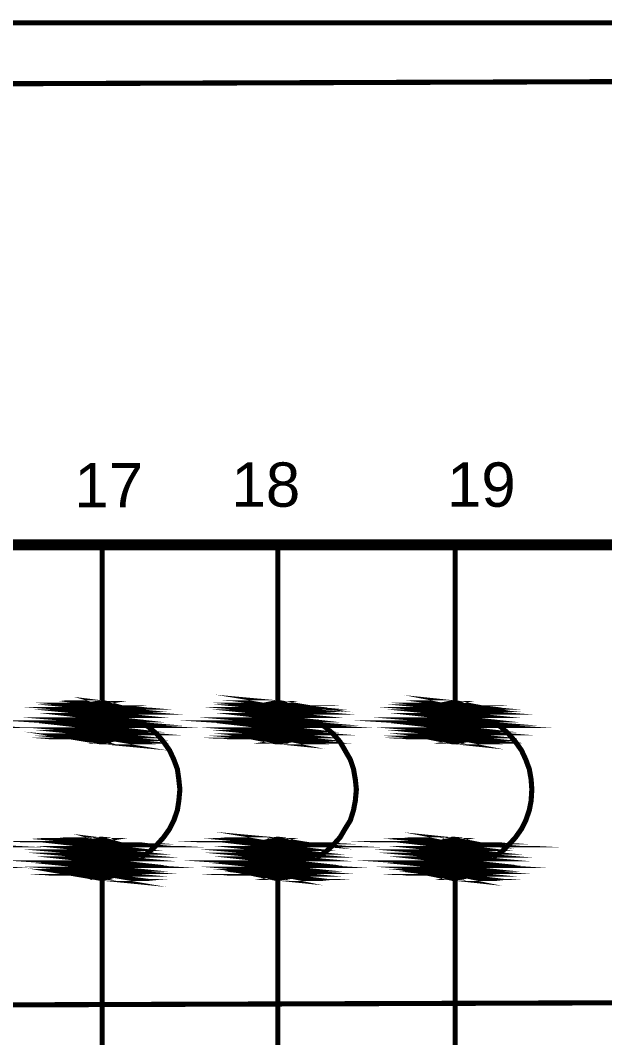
# Model space of a CAD drawing. Header units: millimetres. Extents: x 6 to 291, y 33 to 187.
# Drawn here: x 175.1 to 204.1, y 78.4 to 128.9 of the extents above; entities that cross this region are included whole.
import ezdxf

# ---------------------------------------------------------------- set-up
doc = ezdxf.new("R2010")
doc.units = ezdxf.units.MM
for name, color, linetype in [('H', 251, 'Continuous'), ('P', 255, 'Continuous'), ('T', 255, 'Continuous')]:
    doc.layers.add(name, color=color, linetype=linetype)
doc.styles.get("Standard").update_dxf_attribs({"font": 'arial.ttf'})

msp = doc.modelspace()

# ---------------------------------------------------------------- hatches: boundary and pattern name
at = {"layer": 'H', "linetype": 'Continuous'}
for points in [[(178.717, 94.88), (178.894, 94.968), (179.388, 94.968), (179.564, 94.88), (178.717, 94.88)], [(178.894, 94.968), (179.105, 95.003), (179.264, 95.003), (179.388, 94.968), (178.894, 94.968)], [(187.484, 94.88), (187.643, 94.968), (188.207, 94.968), (188.366, 94.88), (187.484, 94.88)], [(187.643, 94.968), (187.819, 95.003), (187.995, 95.003), (188.207, 94.968), (187.643, 94.968)], [(196.25, 94.88), (196.409, 94.968), (196.921, 94.968), (197.097, 94.88), (196.25, 94.88)], [(196.409, 94.968), (196.585, 95.003), (196.744, 95.003), (196.921, 94.968), (196.409, 94.968)], [(178.259, 94.368), (178.329, 94.544), (179.987, 94.544), (180.075, 94.368), (178.259, 94.368)], [(178.329, 94.544), (178.417, 94.668), (179.864, 94.668), (179.987, 94.544), (178.329, 94.544)], [(178.417, 94.668), (178.594, 94.791), (179.74, 94.791), (179.864, 94.668), (178.417, 94.668)], [(178.594, 94.791), (178.717, 94.88), (179.564, 94.88), (179.74, 94.791), (178.594, 94.791)], [(187.008, 94.368), (187.096, 94.544), (188.701, 94.544), (188.789, 94.368), (187.008, 94.368)], [(187.096, 94.544), (187.219, 94.668), (188.63, 94.668), (188.701, 94.544), (187.096, 94.544)], [(187.219, 94.668), (187.36, 94.791), (188.489, 94.791), (188.63, 94.668), (187.219, 94.668)], [(187.36, 94.791), (187.484, 94.88), (188.366, 94.88), (188.489, 94.791), (187.36, 94.791)], [(195.739, 94.368), (195.827, 94.544), (197.467, 94.544), (197.556, 94.368), (195.739, 94.368)], [(195.827, 94.544), (195.95, 94.668), (197.379, 94.668), (197.467, 94.544), (195.827, 94.544)], [(195.95, 94.668), (196.074, 94.791), (197.22, 94.791), (197.379, 94.668), (195.95, 94.668)], [(196.074, 94.791), (196.25, 94.88), (197.097, 94.88), (197.22, 94.791), (196.074, 94.791)], [(178.17, 93.998), (178.206, 94.156), (180.111, 94.156), (180.111, 93.998), (178.17, 93.998)], [(178.206, 93.874), (178.17, 93.998), (180.111, 93.998), (180.111, 93.874), (178.206, 93.874)], [(178.206, 94.156), (178.259, 94.368), (180.075, 94.368), (180.111, 94.156), (178.206, 94.156)], [(186.937, 93.998), (186.972, 94.156), (188.842, 94.156), (188.877, 93.998), (186.937, 93.998)], [(186.972, 93.874), (186.937, 93.998), (188.877, 93.998), (188.842, 93.874), (186.972, 93.874)], [(186.972, 94.156), (187.008, 94.368), (188.789, 94.368), (188.842, 94.156), (186.972, 94.156)], [(195.686, 94.156), (195.739, 94.368), (197.556, 94.368), (197.644, 94.156), (195.686, 94.156)], [(195.686, 93.998), (195.686, 94.156), (197.644, 94.156), (197.644, 93.998), (195.686, 93.998)], [(195.686, 93.874), (195.686, 93.998), (197.644, 93.998), (197.644, 93.874), (195.686, 93.874)], [(178.259, 93.663), (178.206, 93.874), (180.111, 93.874), (180.075, 93.663), (178.259, 93.663)], [(178.329, 93.521), (178.259, 93.663), (180.075, 93.663), (179.987, 93.521), (178.329, 93.521)], [(178.417, 93.363), (178.329, 93.521), (179.987, 93.521), (179.864, 93.363), (178.417, 93.363)], [(187.008, 93.663), (186.972, 93.874), (188.842, 93.874), (188.789, 93.663), (187.008, 93.663)], [(187.096, 93.521), (187.008, 93.663), (188.789, 93.663), (188.701, 93.521), (187.096, 93.521)], [(187.219, 93.363), (187.096, 93.521), (188.701, 93.521), (188.63, 93.363), (187.219, 93.363)], [(195.739, 93.663), (195.686, 93.874), (197.644, 93.874), (197.556, 93.663), (195.739, 93.663)], [(195.827, 93.521), (195.739, 93.663), (197.556, 93.663), (197.467, 93.521), (195.827, 93.521)], [(195.95, 93.363), (195.827, 93.521), (197.467, 93.521), (197.379, 93.363), (195.95, 93.363)], [(178.594, 93.239), (178.417, 93.363), (179.864, 93.363), (179.74, 93.239), (178.594, 93.239)], [(178.717, 93.151), (178.594, 93.239), (179.74, 93.239), (179.564, 93.151), (178.717, 93.151)], [(178.894, 93.098), (178.717, 93.151), (179.564, 93.151), (179.388, 93.098), (178.894, 93.098)], [(179.105, 93.063), (178.894, 93.098), (179.388, 93.098), (179.264, 93.063), (179.105, 93.063)], [(187.36, 93.239), (187.219, 93.363), (188.63, 93.363), (188.489, 93.239), (187.36, 93.239)], [(187.484, 93.151), (187.36, 93.239), (188.489, 93.239), (188.366, 93.151), (187.484, 93.151)], [(187.643, 93.098), (187.484, 93.151), (188.366, 93.151), (188.207, 93.098), (187.643, 93.098)], [(187.819, 93.063), (187.643, 93.098), (188.207, 93.098), (187.995, 93.063), (187.819, 93.063)], [(196.074, 93.239), (195.95, 93.363), (197.379, 93.363), (197.22, 93.239), (196.074, 93.239)], [(196.25, 93.151), (196.074, 93.239), (197.22, 93.239), (197.097, 93.151), (196.25, 93.151)], [(196.409, 93.098), (196.25, 93.151), (197.097, 93.151), (196.921, 93.098), (196.409, 93.098)], [(196.585, 93.063), (196.409, 93.098), (196.921, 93.098), (196.744, 93.063), (196.585, 93.063)], [(178.329, 87.771), (178.417, 87.948), (179.864, 87.948), (179.987, 87.771), (178.329, 87.771)], [(178.417, 87.948), (178.594, 88.018), (179.74, 88.018), (179.864, 87.948), (178.417, 87.948)], [(178.594, 88.018), (178.717, 88.106), (179.564, 88.106), (179.74, 88.018), (178.594, 88.018)], [(178.717, 88.106), (178.894, 88.159), (179.388, 88.159), (179.564, 88.106), (178.717, 88.106)], [(178.894, 88.159), (179.105, 88.194), (179.264, 88.194), (179.388, 88.159), (178.894, 88.159)], [(187.096, 87.771), (187.219, 87.948), (188.63, 87.948), (188.701, 87.771), (187.096, 87.771)], [(187.219, 87.948), (187.36, 88.018), (188.489, 88.018), (188.63, 87.948), (187.219, 87.948)], [(187.36, 88.018), (187.484, 88.106), (188.366, 88.106), (188.489, 88.018), (187.36, 88.018)], [(187.484, 88.106), (187.643, 88.159), (188.207, 88.159), (188.366, 88.106), (187.484, 88.106)], [(187.643, 88.159), (187.819, 88.194), (187.995, 88.194), (188.207, 88.159), (187.643, 88.159)], [(195.827, 87.771), (195.95, 87.948), (197.379, 87.948), (197.467, 87.771), (195.827, 87.771)], [(195.95, 87.948), (196.074, 88.018), (197.22, 88.018), (197.379, 87.948), (195.95, 87.948)], [(196.074, 88.018), (196.25, 88.106), (197.097, 88.106), (197.22, 88.018), (196.074, 88.018)], [(196.25, 88.106), (196.409, 88.159), (196.921, 88.159), (197.097, 88.106), (196.25, 88.106)], [(196.409, 88.159), (196.585, 88.194), (196.744, 88.194), (196.921, 88.159), (196.409, 88.159)], [(178.17, 87.26), (178.206, 87.436), (180.111, 87.436), (180.111, 87.26), (178.17, 87.26)], [(178.206, 87.436), (178.259, 87.595), (180.075, 87.595), (180.111, 87.436), (178.206, 87.436)], [(178.259, 87.595), (178.329, 87.771), (179.987, 87.771), (180.075, 87.595), (178.259, 87.595)], [(186.937, 87.26), (186.972, 87.436), (188.842, 87.436), (188.877, 87.26), (186.937, 87.26)], [(186.972, 87.436), (187.008, 87.595), (188.789, 87.595), (188.842, 87.436), (186.972, 87.436)], [(187.008, 87.595), (187.096, 87.771), (188.701, 87.771), (188.789, 87.595), (187.008, 87.595)], [(195.686, 87.436), (195.739, 87.595), (197.556, 87.595), (197.644, 87.436), (195.686, 87.436)], [(195.686, 87.26), (195.686, 87.436), (197.644, 87.436), (197.644, 87.26), (195.686, 87.26)], [(195.739, 87.595), (195.827, 87.771), (197.467, 87.771), (197.556, 87.595), (195.739, 87.595)], [(178.206, 87.048), (178.17, 87.26), (180.111, 87.26), (180.111, 87.048), (178.206, 87.048)], [(178.259, 86.924), (178.206, 87.048), (180.111, 87.048), (180.075, 86.924), (178.259, 86.924)], [(178.329, 86.748), (178.259, 86.924), (180.075, 86.924), (179.987, 86.748), (178.329, 86.748)], [(186.972, 87.048), (186.937, 87.26), (188.877, 87.26), (188.842, 87.048), (186.972, 87.048)], [(187.008, 86.924), (186.972, 87.048), (188.842, 87.048), (188.789, 86.924), (187.008, 86.924)], [(187.096, 86.748), (187.008, 86.924), (188.789, 86.924), (188.701, 86.748), (187.096, 86.748)], [(195.686, 87.048), (195.686, 87.26), (197.644, 87.26), (197.644, 87.048), (195.686, 87.048)], [(195.739, 86.924), (195.686, 87.048), (197.644, 87.048), (197.556, 86.924), (195.739, 86.924)], [(195.827, 86.748), (195.739, 86.924), (197.556, 86.924), (197.467, 86.748), (195.827, 86.748)], [(178.417, 86.625), (178.329, 86.748), (179.987, 86.748), (179.864, 86.625), (178.417, 86.625)], [(178.594, 86.501), (178.417, 86.625), (179.864, 86.625), (179.74, 86.501), (178.594, 86.501)], [(178.717, 86.378), (178.594, 86.501), (179.74, 86.501), (179.564, 86.378), (178.717, 86.378)], [(178.894, 86.325), (178.717, 86.378), (179.564, 86.378), (179.388, 86.325), (178.894, 86.325)], [(187.219, 86.625), (187.096, 86.748), (188.701, 86.748), (188.63, 86.625), (187.219, 86.625)], [(187.36, 86.501), (187.219, 86.625), (188.63, 86.625), (188.489, 86.501), (187.36, 86.501)], [(187.484, 86.378), (187.36, 86.501), (188.489, 86.501), (188.366, 86.378), (187.484, 86.378)], [(187.643, 86.325), (187.484, 86.378), (188.366, 86.378), (188.207, 86.325), (187.643, 86.325)], [(195.95, 86.625), (195.827, 86.748), (197.467, 86.748), (197.379, 86.625), (195.95, 86.625)], [(196.074, 86.501), (195.95, 86.625), (197.379, 86.625), (197.22, 86.501), (196.074, 86.501)], [(196.25, 86.378), (196.074, 86.501), (197.22, 86.501), (197.097, 86.378), (196.25, 86.378)], [(196.409, 86.325), (196.25, 86.378), (197.097, 86.378), (196.921, 86.325), (196.409, 86.325)], [(179.105, 86.289), (178.894, 86.325), (179.388, 86.325), (179.264, 86.289), (179.105, 86.289)], [(187.819, 86.289), (187.643, 86.325), (188.207, 86.325), (187.995, 86.289), (187.819, 86.289)], [(196.585, 86.289), (196.409, 86.325), (196.921, 86.325), (196.744, 86.289), (196.585, 86.289)]]:
    msp.add_hatch(color=256, dxfattribs=at).paths.add_polyline_path(points)

# ---------------------------------------------------------------- linework, layer by layer
at = {"layer": 'P'}
for points, const_width in [([(118.992, 128.746), (278.659, 128.746)], 0.254), ([(226.466, 80.186), (21.749, 79.481), (21.749, 125.201), (226.466, 125.906)], 0.254), ([(26.617, 102.835), (218.634, 102.835)], 0.55), ([(179.176, 102.835), (179.176, 95.056)], 0.254), ([(187.907, 102.835), (187.907, 95.056)], 0.254), ([(196.709, 102.835), (196.709, 95.056)], 0.254), ([(179.564, 94.88), (178.717, 94.88), (179.74, 94.791), (179.564, 94.88)], 0.254), ([(178.717, 94.88), (179.74, 94.791), (178.594, 94.791), (178.717, 94.88)], 0.254), ([(179.388, 94.968), (178.894, 94.968), (179.564, 94.88), (179.388, 94.968)], 0.254), ([(179.264, 95.003), (179.105, 95.003), (179.388, 94.968), (179.264, 95.003)], 0.254), ([(179.105, 95.003), (179.388, 94.968), (178.894, 94.968), (179.105, 95.003)], 0.254), ([(178.894, 94.968), (179.564, 94.88), (178.717, 94.88), (178.894, 94.968)], 0.254), ([(180.111, 94.033), (180.023, 94.421), (179.811, 94.721), (179.529, 94.933), (179.141, 95.003), (178.753, 94.933), (178.47, 94.721), (178.259, 94.421), (178.17, 94.033), (178.259, 93.663), (178.47, 93.363), (178.753, 93.151), (179.141, 93.063), (179.529, 93.151), (179.811, 93.363), (180.023, 93.663), (180.111, 94.033)], 0.254), ([(188.366, 94.88), (187.484, 94.88), (188.489, 94.791), (188.366, 94.88)], 0.254), ([(187.995, 95.003), (187.819, 95.003), (188.207, 94.968), (187.995, 95.003)], 0.254), ([(187.819, 95.003), (188.207, 94.968), (187.643, 94.968), (187.819, 95.003)], 0.254), ([(188.207, 94.968), (187.643, 94.968), (188.366, 94.88), (188.207, 94.968)], 0.254), ([(187.484, 94.88), (188.489, 94.791), (187.36, 94.791), (187.484, 94.88)], 0.254), ([(187.643, 94.968), (188.366, 94.88), (187.484, 94.88), (187.643, 94.968)], 0.254), ([(188.842, 94.033), (188.789, 94.421), (188.577, 94.721), (188.242, 94.933), (187.907, 95.003), (187.519, 94.933), (187.219, 94.721), (187.008, 94.421), (186.937, 94.033), (187.008, 93.663), (187.219, 93.363), (187.519, 93.151), (187.907, 93.063), (188.242, 93.151), (188.577, 93.363), (188.789, 93.663), (188.842, 94.033)], 0.254), ([(197.097, 94.88), (196.25, 94.88), (197.22, 94.791), (197.097, 94.88)], 0.254), ([(196.744, 95.003), (196.585, 95.003), (196.921, 94.968), (196.744, 95.003)], 0.254), ([(196.921, 94.968), (196.409, 94.968), (197.097, 94.88), (196.921, 94.968)], 0.254), ([(196.25, 94.88), (197.22, 94.791), (196.074, 94.791), (196.25, 94.88)], 0.254), ([(196.585, 95.003), (196.921, 94.968), (196.409, 94.968), (196.585, 95.003)], 0.254), ([(196.409, 94.968), (197.097, 94.88), (196.25, 94.88), (196.409, 94.968)], 0.254), ([(197.591, 94.033), (197.52, 94.421), (197.309, 94.721), (197.009, 94.933), (196.621, 95.003), (196.25, 94.933), (195.95, 94.721), (195.739, 94.421), (195.651, 94.033), (195.739, 93.663), (195.95, 93.363), (196.25, 93.151), (196.621, 93.063), (197.009, 93.151), (197.309, 93.363), (197.52, 93.663), (197.591, 94.033)], 0.254), ([(179.864, 94.668), (178.417, 94.668), (179.987, 94.544), (179.864, 94.668)], 0.254), ([(179.987, 94.544), (178.329, 94.544), (180.075, 94.368), (179.987, 94.544)], 0.254), ([(179.74, 94.791), (178.594, 94.791), (179.864, 94.668), (179.74, 94.791)], 0.254), ([(180.075, 94.368), (178.259, 94.368), (180.111, 94.156), (180.075, 94.368)], 0.254), ([(178.417, 94.668), (179.987, 94.544), (178.329, 94.544), (178.417, 94.668)], 0.254), ([(178.594, 94.791), (179.864, 94.668), (178.417, 94.668), (178.594, 94.791)], 0.254), ([(178.329, 94.544), (180.075, 94.368), (178.259, 94.368), (178.329, 94.544)], 0.254), ([(178.259, 94.368), (180.111, 94.156), (178.206, 94.156), (178.259, 94.368)], 0.254), ([(188.63, 94.668), (187.219, 94.668), (188.701, 94.544), (188.63, 94.668)], 0.254), ([(188.701, 94.544), (187.096, 94.544), (188.789, 94.368), (188.701, 94.544)], 0.254), ([(188.489, 94.791), (187.36, 94.791), (188.63, 94.668), (188.489, 94.791)], 0.254), ([(188.789, 94.368), (187.008, 94.368), (188.842, 94.156), (188.789, 94.368)], 0.254), ([(187.219, 94.668), (188.701, 94.544), (187.096, 94.544), (187.219, 94.668)], 0.254), ([(187.36, 94.791), (188.63, 94.668), (187.219, 94.668), (187.36, 94.791)], 0.254), ([(187.096, 94.544), (188.789, 94.368), (187.008, 94.368), (187.096, 94.544)], 0.254), ([(187.008, 94.368), (188.842, 94.156), (186.972, 94.156), (187.008, 94.368)], 0.254), ([(197.379, 94.668), (195.95, 94.668), (197.467, 94.544), (197.379, 94.668)], 0.254), ([(197.467, 94.544), (195.827, 94.544), (197.556, 94.368), (197.467, 94.544)], 0.254), ([(197.22, 94.791), (196.074, 94.791), (197.379, 94.668), (197.22, 94.791)], 0.254), ([(197.556, 94.368), (195.739, 94.368), (197.644, 94.156), (197.556, 94.368)], 0.254), ([(195.95, 94.668), (197.467, 94.544), (195.827, 94.544), (195.95, 94.668)], 0.254), ([(196.074, 94.791), (197.379, 94.668), (195.95, 94.668), (196.074, 94.791)], 0.254), ([(195.827, 94.544), (197.556, 94.368), (195.739, 94.368), (195.827, 94.544)], 0.254), ([(195.739, 94.368), (197.644, 94.156), (195.686, 94.156), (195.739, 94.368)], 0.254), ([(169.951, 93.998), (171.856, 93.874), (169.951, 93.874), (169.951, 93.998)], 0.254), ([(180.111, 93.998), (178.17, 93.998), (180.111, 93.874), (180.111, 93.998)], 0.254), ([(180.111, 94.156), (178.206, 94.156), (180.111, 93.998), (180.111, 94.156)], 0.254), ([(180.111, 93.874), (178.206, 93.874), (180.075, 93.663), (180.111, 93.874)], 0.254), ([(178.17, 93.998), (180.111, 93.874), (178.206, 93.874), (178.17, 93.998)], 0.254), ([(178.206, 94.156), (180.111, 93.998), (178.17, 93.998), (178.206, 94.156)], 0.254), ([(178.206, 93.874), (180.075, 93.663), (178.259, 93.663), (178.206, 93.874)], 0.254), ([(181.081, 87.313), (181.504, 87.595), (181.892, 87.948), (182.227, 88.318), (182.527, 88.741), (182.739, 89.165), (182.915, 89.676), (182.986, 90.135), (183.039, 90.699), (182.986, 91.193), (182.915, 91.705), (182.739, 92.181), (182.527, 92.639), (182.227, 93.063), (181.892, 93.451), (181.504, 93.786), (181.081, 94.086)], 0.254), ([(188.877, 93.998), (186.937, 93.998), (188.842, 93.874), (188.877, 93.998)], 0.254), ([(188.842, 94.156), (186.972, 94.156), (188.877, 93.998), (188.842, 94.156)], 0.254), ([(188.842, 93.874), (186.972, 93.874), (188.789, 93.663), (188.842, 93.874)], 0.254), ([(186.937, 93.998), (188.842, 93.874), (186.972, 93.874), (186.937, 93.998)], 0.254), ([(186.972, 94.156), (188.877, 93.998), (186.937, 93.998), (186.972, 94.156)], 0.254), ([(186.972, 93.874), (188.789, 93.663), (187.008, 93.663), (186.972, 93.874)], 0.254), ([(189.812, 87.313), (190.271, 87.595), (190.659, 87.948), (190.994, 88.318), (191.241, 88.741), (191.505, 89.165), (191.664, 89.676), (191.752, 90.135), (191.805, 90.699), (191.752, 91.193), (191.664, 91.705), (191.505, 92.181), (191.241, 92.639), (190.994, 93.063), (190.659, 93.451), (190.271, 93.786), (189.812, 94.086)], 0.254), ([(197.644, 93.998), (195.686, 93.998), (197.644, 93.874), (197.644, 93.998)], 0.254), ([(197.644, 94.156), (195.686, 94.156), (197.644, 93.998), (197.644, 94.156)], 0.254), ([(197.644, 93.874), (195.686, 93.874), (197.556, 93.663), (197.644, 93.874)], 0.254), ([(195.686, 93.998), (197.644, 93.874), (195.686, 93.874), (195.686, 93.998)], 0.254), ([(195.686, 94.156), (197.644, 93.998), (195.686, 93.998), (195.686, 94.156)], 0.254), ([(195.686, 93.874), (197.556, 93.663), (195.739, 93.663), (195.686, 93.874)], 0.254), ([(198.579, 87.313), (199.002, 87.595), (199.372, 87.948), (199.708, 88.318), (200.007, 88.741), (200.219, 89.165), (200.395, 89.676), (200.484, 90.135), (200.519, 90.699), (200.484, 91.193), (200.395, 91.705), (200.219, 92.181), (200.007, 92.639), (199.708, 93.063), (199.372, 93.451), (199.002, 93.786), (198.579, 94.086)], 0.254), ([(180.075, 93.663), (178.259, 93.663), (179.987, 93.521), (180.075, 93.663)], 0.254), ([(179.864, 93.363), (178.417, 93.363), (179.74, 93.239), (179.864, 93.363)], 0.254), ([(179.987, 93.521), (178.329, 93.521), (179.864, 93.363), (179.987, 93.521)], 0.254), ([(178.259, 93.663), (179.987, 93.521), (178.329, 93.521), (178.259, 93.663)], 0.254), ([(178.417, 93.363), (179.74, 93.239), (178.594, 93.239), (178.417, 93.363)], 0.254), ([(178.329, 93.521), (179.864, 93.363), (178.417, 93.363), (178.329, 93.521)], 0.254), ([(188.789, 93.663), (187.008, 93.663), (188.701, 93.521), (188.789, 93.663)], 0.254), ([(188.63, 93.363), (187.219, 93.363), (188.489, 93.239), (188.63, 93.363)], 0.254), ([(188.701, 93.521), (187.096, 93.521), (188.63, 93.363), (188.701, 93.521)], 0.254), ([(187.008, 93.663), (188.701, 93.521), (187.096, 93.521), (187.008, 93.663)], 0.254), ([(187.219, 93.363), (188.489, 93.239), (187.36, 93.239), (187.219, 93.363)], 0.254), ([(187.096, 93.521), (188.63, 93.363), (187.219, 93.363), (187.096, 93.521)], 0.254), ([(197.556, 93.663), (195.739, 93.663), (197.467, 93.521), (197.556, 93.663)], 0.254), ([(197.467, 93.521), (195.827, 93.521), (197.379, 93.363), (197.467, 93.521)], 0.254), ([(197.379, 93.363), (195.95, 93.363), (197.22, 93.239), (197.379, 93.363)], 0.254), ([(195.739, 93.663), (197.467, 93.521), (195.827, 93.521), (195.739, 93.663)], 0.254), ([(195.95, 93.363), (197.22, 93.239), (196.074, 93.239), (195.95, 93.363)], 0.254), ([(195.827, 93.521), (197.379, 93.363), (195.95, 93.363), (195.827, 93.521)], 0.254), ([(179.564, 93.151), (178.717, 93.151), (179.388, 93.098), (179.564, 93.151)], 0.254), ([(179.74, 93.239), (178.594, 93.239), (179.564, 93.151), (179.74, 93.239)], 0.254), ([(178.717, 93.151), (179.388, 93.098), (178.894, 93.098), (178.717, 93.151)], 0.254), ([(179.388, 93.098), (178.894, 93.098), (179.264, 93.063), (179.388, 93.098)], 0.254), ([(178.894, 93.098), (179.264, 93.063), (179.105, 93.063), (178.894, 93.098)], 0.254), ([(178.594, 93.239), (179.564, 93.151), (178.717, 93.151), (178.594, 93.239)], 0.254), ([(188.366, 93.151), (187.484, 93.151), (188.207, 93.098), (188.366, 93.151)], 0.254), ([(188.489, 93.239), (187.36, 93.239), (188.366, 93.151), (188.489, 93.239)], 0.254), ([(187.484, 93.151), (188.207, 93.098), (187.643, 93.098), (187.484, 93.151)], 0.254), ([(188.207, 93.098), (187.643, 93.098), (187.995, 93.063), (188.207, 93.098)], 0.254), ([(187.643, 93.098), (187.995, 93.063), (187.819, 93.063), (187.643, 93.098)], 0.254), ([(187.36, 93.239), (188.366, 93.151), (187.484, 93.151), (187.36, 93.239)], 0.254), ([(197.097, 93.151), (196.25, 93.151), (196.921, 93.098), (197.097, 93.151)], 0.254), ([(197.22, 93.239), (196.074, 93.239), (197.097, 93.151), (197.22, 93.239)], 0.254), ([(196.25, 93.151), (196.921, 93.098), (196.409, 93.098), (196.25, 93.151)], 0.254), ([(196.921, 93.098), (196.409, 93.098), (196.744, 93.063), (196.921, 93.098)], 0.254), ([(196.074, 93.239), (197.097, 93.151), (196.25, 93.151), (196.074, 93.239)], 0.254), ([(196.409, 93.098), (196.744, 93.063), (196.585, 93.063), (196.409, 93.098)], 0.254), ([(179.264, 88.194), (179.105, 88.194), (179.388, 88.159), (179.264, 88.194)], 0.254), ([(187.995, 88.194), (187.819, 88.194), (188.207, 88.159), (187.995, 88.194)], 0.254), ([(196.744, 88.194), (196.585, 88.194), (196.921, 88.159), (196.744, 88.194)], 0.254), ([(170.286, 88.018), (171.609, 87.948), (170.162, 87.948), (170.286, 88.018)], 0.254), ([(179.74, 88.018), (178.594, 88.018), (179.864, 87.948), (179.74, 88.018)], 0.254), ([(178.594, 88.018), (179.864, 87.948), (178.417, 87.948), (178.594, 88.018)], 0.254), ([(179.388, 88.159), (178.894, 88.159), (179.564, 88.106), (179.388, 88.159)], 0.254), ([(179.564, 88.106), (178.717, 88.106), (179.74, 88.018), (179.564, 88.106)], 0.254), ([(179.987, 87.771), (178.329, 87.771), (180.075, 87.595), (179.987, 87.771)], 0.254), ([(179.864, 87.948), (178.417, 87.948), (179.987, 87.771), (179.864, 87.948)], 0.254), ([(178.894, 88.159), (179.564, 88.106), (178.717, 88.106), (178.894, 88.159)], 0.254), ([(178.717, 88.106), (179.74, 88.018), (178.594, 88.018), (178.717, 88.106)], 0.254), ([(179.105, 88.194), (179.388, 88.159), (178.894, 88.159), (179.105, 88.194)], 0.254), ([(178.329, 87.771), (180.075, 87.595), (178.259, 87.595), (178.329, 87.771)], 0.254), ([(178.417, 87.948), (179.987, 87.771), (178.329, 87.771), (178.417, 87.948)], 0.254), ([(180.111, 87.313), (180.023, 87.648), (179.811, 87.983), (179.529, 88.194), (179.141, 88.23), (178.753, 88.194), (178.47, 87.983), (178.259, 87.648), (178.17, 87.313), (178.259, 86.924), (178.47, 86.625), (178.753, 86.413), (179.141, 86.325), (179.529, 86.413), (179.811, 86.625), (180.023, 86.924), (180.111, 87.313)], 0.254), ([(188.489, 88.018), (187.36, 88.018), (188.63, 87.948), (188.489, 88.018)], 0.254), ([(187.36, 88.018), (188.63, 87.948), (187.219, 87.948), (187.36, 88.018)], 0.254), ([(188.207, 88.159), (187.643, 88.159), (188.366, 88.106), (188.207, 88.159)], 0.254), ([(188.366, 88.106), (187.484, 88.106), (188.489, 88.018), (188.366, 88.106)], 0.254), ([(188.701, 87.771), (187.096, 87.771), (188.789, 87.595), (188.701, 87.771)], 0.254), ([(187.643, 88.159), (188.366, 88.106), (187.484, 88.106), (187.643, 88.159)], 0.254), ([(188.63, 87.948), (187.219, 87.948), (188.701, 87.771), (188.63, 87.948)], 0.254), ([(187.819, 88.194), (188.207, 88.159), (187.643, 88.159), (187.819, 88.194)], 0.254), ([(187.484, 88.106), (188.489, 88.018), (187.36, 88.018), (187.484, 88.106)], 0.254), ([(187.096, 87.771), (188.789, 87.595), (187.008, 87.595), (187.096, 87.771)], 0.254), ([(187.219, 87.948), (188.701, 87.771), (187.096, 87.771), (187.219, 87.948)], 0.254), ([(188.842, 87.313), (188.789, 87.648), (188.577, 87.983), (188.242, 88.194), (187.907, 88.23), (187.519, 88.194), (187.219, 87.983), (187.008, 87.648), (186.937, 87.313), (187.008, 86.924), (187.219, 86.625), (187.519, 86.413), (187.907, 86.325), (188.242, 86.413), (188.577, 86.625), (188.789, 86.924), (188.842, 87.313)], 0.254), ([(197.22, 88.018), (196.074, 88.018), (197.379, 87.948), (197.22, 88.018)], 0.254), ([(196.074, 88.018), (197.379, 87.948), (195.95, 87.948), (196.074, 88.018)], 0.254), ([(196.921, 88.159), (196.409, 88.159), (197.097, 88.106), (196.921, 88.159)], 0.254), ([(197.467, 87.771), (195.827, 87.771), (197.556, 87.595), (197.467, 87.771)], 0.254), ([(197.097, 88.106), (196.25, 88.106), (197.22, 88.018), (197.097, 88.106)], 0.254), ([(197.379, 87.948), (195.95, 87.948), (197.467, 87.771), (197.379, 87.948)], 0.254), ([(196.409, 88.159), (197.097, 88.106), (196.25, 88.106), (196.409, 88.159)], 0.254), ([(196.25, 88.106), (197.22, 88.018), (196.074, 88.018), (196.25, 88.106)], 0.254), ([(196.585, 88.194), (196.921, 88.159), (196.409, 88.159), (196.585, 88.194)], 0.254), ([(195.827, 87.771), (197.556, 87.595), (195.739, 87.595), (195.827, 87.771)], 0.254), ([(195.95, 87.948), (197.467, 87.771), (195.827, 87.771), (195.95, 87.948)], 0.254), ([(197.591, 87.313), (197.52, 87.648), (197.309, 87.983), (197.009, 88.194), (196.621, 88.23), (196.25, 88.194), (195.95, 87.983), (195.739, 87.648), (195.651, 87.313), (195.739, 86.924), (195.95, 86.625), (196.25, 86.413), (196.621, 86.325), (197.009, 86.413), (197.309, 86.625), (197.52, 86.924), (197.591, 87.313)], 0.254), ([(180.075, 87.595), (178.259, 87.595), (180.111, 87.436), (180.075, 87.595)], 0.254), ([(180.111, 87.436), (178.206, 87.436), (180.111, 87.26), (180.111, 87.436)], 0.254), ([(180.111, 87.26), (178.17, 87.26), (180.111, 87.048), (180.111, 87.26)], 0.254), ([(178.259, 87.595), (180.111, 87.436), (178.206, 87.436), (178.259, 87.595)], 0.254), ([(178.206, 87.436), (180.111, 87.26), (178.17, 87.26), (178.206, 87.436)], 0.254), ([(178.17, 87.26), (180.111, 87.048), (178.206, 87.048), (178.17, 87.26)], 0.254), ([(188.789, 87.595), (187.008, 87.595), (188.842, 87.436), (188.789, 87.595)], 0.254), ([(188.842, 87.436), (186.972, 87.436), (188.877, 87.26), (188.842, 87.436)], 0.254), ([(188.877, 87.26), (186.937, 87.26), (188.842, 87.048), (188.877, 87.26)], 0.254), ([(187.008, 87.595), (188.842, 87.436), (186.972, 87.436), (187.008, 87.595)], 0.254), ([(186.972, 87.436), (188.877, 87.26), (186.937, 87.26), (186.972, 87.436)], 0.254), ([(186.937, 87.26), (188.842, 87.048), (186.972, 87.048), (186.937, 87.26)], 0.254), ([(197.556, 87.595), (195.739, 87.595), (197.644, 87.436), (197.556, 87.595)], 0.254), ([(197.644, 87.436), (195.686, 87.436), (197.644, 87.26), (197.644, 87.436)], 0.254), ([(197.644, 87.26), (195.686, 87.26), (197.644, 87.048), (197.644, 87.26)], 0.254), ([(195.739, 87.595), (197.644, 87.436), (195.686, 87.436), (195.739, 87.595)], 0.254), ([(195.686, 87.436), (197.644, 87.26), (195.686, 87.26), (195.686, 87.436)], 0.254), ([(195.686, 87.26), (197.644, 87.048), (195.686, 87.048), (195.686, 87.26)], 0.254), ([(169.951, 87.048), (171.82, 86.924), (170.039, 86.924), (169.951, 87.048)], 0.254), ([(180.111, 87.048), (178.206, 87.048), (180.075, 86.924), (180.111, 87.048)], 0.254), ([(179.987, 86.748), (178.329, 86.748), (179.864, 86.625), (179.987, 86.748)], 0.254), ([(180.075, 86.924), (178.259, 86.924), (179.987, 86.748), (180.075, 86.924)], 0.254), ([(178.206, 87.048), (180.075, 86.924), (178.259, 86.924), (178.206, 87.048)], 0.254), ([(178.329, 86.748), (179.864, 86.625), (178.417, 86.625), (178.329, 86.748)], 0.254), ([(178.259, 86.924), (179.987, 86.748), (178.329, 86.748), (178.259, 86.924)], 0.254), ([(188.842, 87.048), (186.972, 87.048), (188.789, 86.924), (188.842, 87.048)], 0.254), ([(188.701, 86.748), (187.096, 86.748), (188.63, 86.625), (188.701, 86.748)], 0.254), ([(188.789, 86.924), (187.008, 86.924), (188.701, 86.748), (188.789, 86.924)], 0.254), ([(186.972, 87.048), (188.789, 86.924), (187.008, 86.924), (186.972, 87.048)], 0.254), ([(187.096, 86.748), (188.63, 86.625), (187.219, 86.625), (187.096, 86.748)], 0.254), ([(187.008, 86.924), (188.701, 86.748), (187.096, 86.748), (187.008, 86.924)], 0.254), ([(197.644, 87.048), (195.686, 87.048), (197.556, 86.924), (197.644, 87.048)], 0.254), ([(197.467, 86.748), (195.827, 86.748), (197.379, 86.625), (197.467, 86.748)], 0.254), ([(197.556, 86.924), (195.739, 86.924), (197.467, 86.748), (197.556, 86.924)], 0.254), ([(195.686, 87.048), (197.556, 86.924), (195.739, 86.924), (195.686, 87.048)], 0.254), ([(195.827, 86.748), (197.379, 86.625), (195.95, 86.625), (195.827, 86.748)], 0.254), ([(195.739, 86.924), (197.467, 86.748), (195.827, 86.748), (195.739, 86.924)], 0.254), ([(179.564, 86.378), (178.717, 86.378), (179.388, 86.325), (179.564, 86.378)], 0.254), ([(179.864, 86.625), (178.417, 86.625), (179.74, 86.501), (179.864, 86.625)], 0.254), ([(178.717, 86.378), (179.388, 86.325), (178.894, 86.325), (178.717, 86.378)], 0.254), ([(179.388, 86.325), (178.894, 86.325), (179.264, 86.289), (179.388, 86.325)], 0.254), ([(179.74, 86.501), (178.594, 86.501), (179.564, 86.378), (179.74, 86.501)], 0.254), ([(178.894, 86.325), (179.264, 86.289), (179.105, 86.289), (178.894, 86.325)], 0.254), ([(178.417, 86.625), (179.74, 86.501), (178.594, 86.501), (178.417, 86.625)], 0.254), ([(178.594, 86.501), (179.564, 86.378), (178.717, 86.378), (178.594, 86.501)], 0.254), ([(179.176, 86.289), (179.176, 61.278)], 0.254), ([(188.366, 86.378), (187.484, 86.378), (188.207, 86.325), (188.366, 86.378)], 0.254), ([(188.63, 86.625), (187.219, 86.625), (188.489, 86.501), (188.63, 86.625)], 0.254), ([(187.484, 86.378), (188.207, 86.325), (187.643, 86.325), (187.484, 86.378)], 0.254), ([(188.207, 86.325), (187.643, 86.325), (187.995, 86.289), (188.207, 86.325)], 0.254), ([(188.489, 86.501), (187.36, 86.501), (188.366, 86.378), (188.489, 86.501)], 0.254), ([(187.643, 86.325), (187.995, 86.289), (187.819, 86.289), (187.643, 86.325)], 0.254), ([(187.219, 86.625), (188.489, 86.501), (187.36, 86.501), (187.219, 86.625)], 0.254), ([(187.36, 86.501), (188.366, 86.378), (187.484, 86.378), (187.36, 86.501)], 0.254), ([(187.907, 86.254), (187.907, 65.846)], 0.254), ([(197.097, 86.378), (196.25, 86.378), (196.921, 86.325), (197.097, 86.378)], 0.254), ([(197.379, 86.625), (195.95, 86.625), (197.22, 86.501), (197.379, 86.625)], 0.254), ([(196.25, 86.378), (196.921, 86.325), (196.409, 86.325), (196.25, 86.378)], 0.254), ([(197.22, 86.501), (196.074, 86.501), (197.097, 86.378), (197.22, 86.501)], 0.254), ([(196.921, 86.325), (196.409, 86.325), (196.744, 86.289), (196.921, 86.325)], 0.254), ([(196.409, 86.325), (196.744, 86.289), (196.585, 86.289), (196.409, 86.325)], 0.254), ([(195.95, 86.625), (197.22, 86.501), (196.074, 86.501), (195.95, 86.625)], 0.254), ([(196.074, 86.501), (197.097, 86.378), (196.25, 86.378), (196.074, 86.501)], 0.254), ([(196.709, 86.289), (196.709, 65.881)], 0.254)]:
    msp.add_lwpolyline(points, dxfattribs=dict(at, const_width=const_width))
for points in [[(178.894, 94.968), (179.564, 94.88), (178.717, 94.88)], [(178.717, 94.88), (178.894, 94.968)], [(178.894, 94.968), (179.105, 95.003)], [(179.388, 94.968), (178.894, 94.968)], [(179.388, 94.968), (178.894, 94.968)], [(178.894, 94.968), (179.564, 94.88)], [(179.264, 95.003), (179.105, 95.003), (179.388, 94.968), (179.264, 95.003)], [(179.105, 95.003), (179.388, 94.968)], [(179.564, 94.88), (179.388, 94.968)], [(187.484, 94.88), (187.643, 94.968)], [(187.819, 95.003), (188.207, 94.968), (187.643, 94.968)], [(187.643, 94.968), (187.819, 95.003)], [(188.207, 94.968), (187.643, 94.968)], [(187.643, 94.968), (188.366, 94.88)], [(187.643, 94.968), (188.366, 94.88)], [(187.995, 95.003), (187.819, 95.003)], [(187.819, 95.003), (188.207, 94.968)], [(188.207, 94.968), (187.995, 95.003)], [(188.366, 94.88), (188.207, 94.968)], [(196.409, 94.968), (197.097, 94.88), (196.25, 94.88)], [(196.25, 94.88), (196.409, 94.968)], [(196.409, 94.968), (196.585, 95.003)], [(196.921, 94.968), (196.409, 94.968)], [(196.921, 94.968), (196.409, 94.968)], [(196.409, 94.968), (197.097, 94.88), (196.921, 94.968)], [(196.744, 95.003), (196.585, 95.003)], [(196.585, 95.003), (196.921, 94.968)], [(196.585, 95.003), (196.921, 94.968)], [(196.921, 94.968), (196.744, 95.003)], [(178.259, 94.368), (178.329, 94.544)], [(178.417, 94.668), (179.987, 94.544), (178.329, 94.544)], [(178.329, 94.544), (178.417, 94.668)], [(179.987, 94.544), (178.329, 94.544), (180.075, 94.368), (179.987, 94.544)], [(178.329, 94.544), (180.075, 94.368)], [(178.417, 94.668), (178.594, 94.791)], [(179.864, 94.668), (178.417, 94.668)], [(179.864, 94.668), (178.417, 94.668)], [(178.417, 94.668), (179.987, 94.544)], [(178.594, 94.791), (178.717, 94.88)], [(179.74, 94.791), (178.594, 94.791)], [(179.74, 94.791), (178.594, 94.791)], [(178.594, 94.791), (179.864, 94.668), (179.74, 94.791)], [(178.594, 94.791), (179.864, 94.668)], [(179.564, 94.88), (178.717, 94.88), (179.74, 94.791), (179.564, 94.88)], [(178.717, 94.88), (179.74, 94.791)], [(179.987, 94.544), (179.864, 94.668)], [(187.008, 94.368), (187.096, 94.544)], [(188.701, 94.544), (187.096, 94.544), (187.219, 94.668)], [(188.701, 94.544), (187.096, 94.544)], [(187.096, 94.544), (188.789, 94.368)], [(187.096, 94.544), (188.789, 94.368)], [(187.36, 94.791), (188.63, 94.668), (187.219, 94.668)], [(187.219, 94.668), (187.36, 94.791)], [(188.63, 94.668), (187.219, 94.668)], [(187.219, 94.668), (188.701, 94.544)], [(187.219, 94.668), (188.701, 94.544)], [(187.36, 94.791), (187.484, 94.88)], [(188.489, 94.791), (187.36, 94.791)], [(188.489, 94.791), (187.36, 94.791)], [(187.36, 94.791), (188.63, 94.668)], [(188.366, 94.88), (187.484, 94.88)], [(188.366, 94.88), (187.484, 94.88)], [(187.484, 94.88), (188.489, 94.791)], [(187.484, 94.88), (188.489, 94.791)], [(188.489, 94.791), (188.366, 94.88)], [(188.63, 94.668), (188.489, 94.791)], [(188.701, 94.544), (188.63, 94.668)], [(188.789, 94.368), (188.701, 94.544)], [(195.739, 94.368), (195.827, 94.544)], [(195.827, 94.544), (195.95, 94.668)], [(197.467, 94.544), (195.827, 94.544)], [(197.467, 94.544), (195.827, 94.544)], [(195.827, 94.544), (197.556, 94.368), (197.467, 94.544)], [(195.827, 94.544), (197.556, 94.368)], [(195.95, 94.668), (196.074, 94.791)], [(197.379, 94.668), (195.95, 94.668)], [(197.379, 94.668), (195.95, 94.668)], [(195.95, 94.668), (197.467, 94.544)], [(195.95, 94.668), (197.467, 94.544)], [(196.074, 94.791), (196.25, 94.88)], [(197.22, 94.791), (196.074, 94.791)], [(197.22, 94.791), (196.074, 94.791)], [(196.074, 94.791), (197.379, 94.668), (197.22, 94.791)], [(196.074, 94.791), (197.379, 94.668)], [(197.097, 94.88), (196.25, 94.88)], [(196.25, 94.88), (197.22, 94.791)], [(196.25, 94.88), (197.22, 94.791)], [(197.22, 94.791), (197.097, 94.88)], [(197.467, 94.544), (197.379, 94.668)], [(178.206, 94.156), (180.111, 93.998), (178.17, 93.998)], [(178.17, 93.998), (178.206, 94.156)], [(180.111, 93.998), (178.17, 93.998), (180.111, 93.874)], [(178.17, 93.998), (180.111, 93.874)], [(178.206, 93.874), (178.17, 93.998)], [(178.206, 94.156), (178.259, 94.368)], [(180.111, 94.156), (178.206, 94.156)], [(180.111, 94.156), (178.206, 94.156)], [(178.206, 94.156), (180.111, 93.998), (180.111, 94.156)], [(180.075, 94.368), (178.259, 94.368)], [(180.075, 94.368), (178.259, 94.368)], [(178.259, 94.368), (180.111, 94.156)], [(178.259, 94.368), (180.111, 94.156)], [(180.111, 94.156), (180.075, 94.368)], [(180.111, 93.874), (180.111, 93.998)], [(186.937, 93.998), (186.972, 94.156)], [(188.877, 93.998), (186.937, 93.998)], [(188.877, 93.998), (186.937, 93.998)], [(186.937, 93.998), (188.842, 93.874)], [(186.937, 93.998), (188.842, 93.874)], [(186.972, 93.874), (186.937, 93.998)], [(186.972, 94.156), (187.008, 94.368)], [(188.842, 94.156), (186.972, 94.156)], [(188.842, 94.156), (186.972, 94.156)], [(186.972, 94.156), (188.877, 93.998)], [(186.972, 94.156), (188.877, 93.998)], [(188.789, 94.368), (187.008, 94.368)], [(188.789, 94.368), (187.008, 94.368)], [(187.008, 94.368), (188.842, 94.156)], [(187.008, 94.368), (188.842, 94.156)], [(188.842, 94.156), (188.789, 94.368)], [(188.877, 93.998), (188.842, 94.156)], [(188.842, 93.874), (188.877, 93.998)], [(197.644, 94.156), (195.686, 94.156), (195.739, 94.368)], [(197.644, 94.156), (195.686, 94.156)], [(195.686, 94.156), (197.644, 93.998), (197.644, 94.156)], [(195.686, 94.156), (197.644, 93.998)], [(195.686, 93.998), (195.686, 94.156)], [(197.644, 93.998), (195.686, 93.998)], [(197.644, 93.998), (195.686, 93.998)], [(195.686, 93.998), (197.644, 93.874)], [(195.686, 93.998), (197.644, 93.874)], [(195.686, 93.874), (195.686, 93.998)], [(197.556, 94.368), (195.739, 94.368)], [(197.556, 94.368), (195.739, 94.368)], [(195.739, 94.368), (197.644, 94.156), (197.556, 94.368)], [(195.739, 94.368), (197.644, 94.156)], [(197.644, 93.874), (197.644, 93.998)], [(180.111, 93.874), (178.206, 93.874)], [(180.111, 93.874), (178.206, 93.874)], [(178.206, 93.874), (180.075, 93.663)], [(178.206, 93.874), (180.075, 93.663)], [(178.259, 93.663), (178.206, 93.874)], [(180.075, 93.663), (178.259, 93.663)], [(180.075, 93.663), (178.259, 93.663)], [(178.259, 93.663), (179.987, 93.521)], [(178.259, 93.663), (179.987, 93.521)], [(179.987, 93.521), (178.329, 93.521), (178.259, 93.663)], [(179.987, 93.521), (178.329, 93.521), (179.864, 93.363)], [(178.329, 93.521), (179.864, 93.363)], [(178.417, 93.363), (178.329, 93.521)], [(179.864, 93.363), (179.987, 93.521)], [(179.987, 93.521), (180.075, 93.663)], [(180.075, 93.663), (180.111, 93.874)], [(188.842, 93.874), (186.972, 93.874)], [(188.842, 93.874), (186.972, 93.874)], [(186.972, 93.874), (188.789, 93.663)], [(186.972, 93.874), (188.789, 93.663)], [(187.008, 93.663), (186.972, 93.874)], [(188.789, 93.663), (187.008, 93.663)], [(188.789, 93.663), (187.008, 93.663)], [(187.008, 93.663), (188.701, 93.521)], [(187.008, 93.663), (188.701, 93.521)], [(187.096, 93.521), (187.008, 93.663)], [(188.701, 93.521), (187.096, 93.521)], [(188.701, 93.521), (187.096, 93.521)], [(187.096, 93.521), (188.63, 93.363)], [(187.096, 93.521), (188.63, 93.363)], [(188.63, 93.363), (187.219, 93.363), (187.096, 93.521)], [(188.63, 93.363), (188.701, 93.521)], [(188.701, 93.521), (188.789, 93.663)], [(188.789, 93.663), (188.842, 93.874)], [(197.644, 93.874), (195.686, 93.874)], [(197.644, 93.874), (195.686, 93.874)], [(195.686, 93.874), (197.556, 93.663)], [(195.686, 93.874), (197.556, 93.663)], [(195.739, 93.663), (195.686, 93.874)], [(197.556, 93.663), (195.739, 93.663)], [(197.556, 93.663), (195.739, 93.663)], [(195.739, 93.663), (197.467, 93.521)], [(195.739, 93.663), (197.467, 93.521)], [(195.827, 93.521), (195.739, 93.663)], [(197.467, 93.521), (195.827, 93.521)], [(197.467, 93.521), (195.827, 93.521), (197.379, 93.363)], [(195.827, 93.521), (197.379, 93.363)], [(195.95, 93.363), (195.827, 93.521)], [(197.379, 93.363), (197.467, 93.521)], [(197.467, 93.521), (197.556, 93.663)], [(197.556, 93.663), (197.644, 93.874)], [(179.864, 93.363), (178.417, 93.363)], [(179.864, 93.363), (178.417, 93.363), (179.74, 93.239)], [(178.417, 93.363), (179.74, 93.239)], [(178.594, 93.239), (178.417, 93.363)], [(179.74, 93.239), (178.594, 93.239)], [(179.74, 93.239), (178.594, 93.239)], [(178.594, 93.239), (179.564, 93.151)], [(178.594, 93.239), (179.564, 93.151)], [(178.717, 93.151), (178.594, 93.239)], [(179.564, 93.151), (178.717, 93.151)], [(179.564, 93.151), (178.717, 93.151)], [(178.717, 93.151), (179.388, 93.098)], [(178.717, 93.151), (179.388, 93.098)], [(178.894, 93.098), (178.717, 93.151)], [(179.388, 93.098), (178.894, 93.098)], [(179.388, 93.098), (178.894, 93.098)], [(178.894, 93.098), (179.264, 93.063)], [(178.894, 93.098), (179.264, 93.063)], [(179.105, 93.063), (178.894, 93.098)], [(179.264, 93.063), (179.105, 93.063)], [(179.264, 93.063), (179.388, 93.098)], [(179.388, 93.098), (179.564, 93.151)], [(179.564, 93.151), (179.74, 93.239)], [(179.74, 93.239), (179.864, 93.363)], [(188.63, 93.363), (187.219, 93.363)], [(187.219, 93.363), (188.489, 93.239)], [(187.219, 93.363), (188.489, 93.239)], [(187.36, 93.239), (187.219, 93.363)], [(188.489, 93.239), (187.36, 93.239)], [(188.489, 93.239), (187.36, 93.239)], [(187.36, 93.239), (188.366, 93.151), (188.489, 93.239)], [(187.36, 93.239), (188.366, 93.151)], [(188.366, 93.151), (187.484, 93.151), (187.36, 93.239)], [(188.366, 93.151), (187.484, 93.151), (188.207, 93.098), (188.366, 93.151)], [(187.484, 93.151), (188.207, 93.098)], [(187.643, 93.098), (187.484, 93.151)], [(188.207, 93.098), (187.643, 93.098)], [(188.207, 93.098), (187.643, 93.098)], [(187.643, 93.098), (187.995, 93.063)], [(187.643, 93.098), (187.995, 93.063)], [(187.819, 93.063), (187.643, 93.098)], [(187.995, 93.063), (187.819, 93.063)], [(187.995, 93.063), (188.207, 93.098)], [(188.489, 93.239), (188.63, 93.363)], [(197.379, 93.363), (195.95, 93.363)], [(197.379, 93.363), (195.95, 93.363)], [(195.95, 93.363), (197.22, 93.239)], [(195.95, 93.363), (197.22, 93.239)], [(196.074, 93.239), (195.95, 93.363)], [(197.22, 93.239), (196.074, 93.239)], [(197.22, 93.239), (196.074, 93.239)], [(196.074, 93.239), (197.097, 93.151)], [(196.074, 93.239), (197.097, 93.151)], [(196.25, 93.151), (196.074, 93.239)], [(197.097, 93.151), (196.25, 93.151)], [(197.097, 93.151), (196.25, 93.151)], [(196.25, 93.151), (196.921, 93.098)], [(196.25, 93.151), (196.921, 93.098)], [(196.409, 93.098), (196.25, 93.151)], [(196.921, 93.098), (196.409, 93.098)], [(196.921, 93.098), (196.409, 93.098)], [(196.409, 93.098), (196.744, 93.063)], [(196.409, 93.098), (196.744, 93.063)], [(196.585, 93.063), (196.409, 93.098)], [(196.744, 93.063), (196.585, 93.063)], [(196.744, 93.063), (196.921, 93.098)], [(196.921, 93.098), (197.097, 93.151)], [(197.097, 93.151), (197.22, 93.239)], [(197.22, 93.239), (197.379, 93.363)], [(178.417, 87.948), (179.987, 87.771), (178.329, 87.771), (178.417, 87.948)], [(178.417, 87.948), (178.594, 88.018)], [(179.864, 87.948), (178.417, 87.948)], [(179.864, 87.948), (178.417, 87.948)], [(178.417, 87.948), (179.987, 87.771)], [(178.594, 88.018), (178.717, 88.106)], [(179.74, 88.018), (178.594, 88.018)], [(179.74, 88.018), (178.594, 88.018)], [(178.594, 88.018), (179.864, 87.948)], [(178.594, 88.018), (179.864, 87.948)], [(178.717, 88.106), (178.894, 88.159)], [(179.564, 88.106), (178.717, 88.106)], [(179.564, 88.106), (178.717, 88.106)], [(178.717, 88.106), (179.74, 88.018), (179.564, 88.106)], [(178.717, 88.106), (179.74, 88.018)], [(178.894, 88.159), (179.105, 88.194)], [(179.388, 88.159), (178.894, 88.159)], [(179.388, 88.159), (178.894, 88.159)], [(178.894, 88.159), (179.564, 88.106)], [(178.894, 88.159), (179.564, 88.106)], [(179.264, 88.194), (179.105, 88.194)], [(179.105, 88.194), (179.388, 88.159), (179.264, 88.194)], [(179.105, 88.194), (179.388, 88.159)], [(179.564, 88.106), (179.388, 88.159)], [(179.864, 87.948), (179.74, 88.018)], [(179.987, 87.771), (179.864, 87.948)], [(187.096, 87.771), (187.219, 87.948)], [(187.219, 87.948), (187.36, 88.018)], [(188.63, 87.948), (187.219, 87.948)], [(188.63, 87.948), (187.219, 87.948)], [(187.219, 87.948), (188.701, 87.771)], [(187.219, 87.948), (188.701, 87.771)], [(187.484, 88.106), (188.489, 88.018), (187.36, 88.018)], [(187.36, 88.018), (187.484, 88.106)], [(188.489, 88.018), (187.36, 88.018)], [(187.36, 88.018), (188.63, 87.948)], [(187.36, 88.018), (188.63, 87.948)], [(187.484, 88.106), (187.643, 88.159)], [(188.366, 88.106), (187.484, 88.106)], [(188.366, 88.106), (187.484, 88.106), (188.489, 88.018)], [(187.643, 88.159), (187.819, 88.194)], [(188.207, 88.159), (187.643, 88.159)], [(188.207, 88.159), (187.643, 88.159)], [(187.643, 88.159), (188.366, 88.106), (188.207, 88.159)], [(187.643, 88.159), (188.366, 88.106)], [(187.995, 88.194), (187.819, 88.194)], [(187.819, 88.194), (188.207, 88.159)], [(187.819, 88.194), (188.207, 88.159)], [(188.207, 88.159), (187.995, 88.194)], [(188.489, 88.018), (188.366, 88.106)], [(188.63, 87.948), (188.489, 88.018)], [(188.701, 87.771), (188.63, 87.948)], [(195.827, 87.771), (195.95, 87.948)], [(195.95, 87.948), (196.074, 88.018)], [(197.379, 87.948), (195.95, 87.948)], [(197.379, 87.948), (195.95, 87.948)], [(195.95, 87.948), (197.467, 87.771)], [(195.95, 87.948), (197.467, 87.771)], [(196.074, 88.018), (196.25, 88.106)], [(197.22, 88.018), (196.074, 88.018)], [(197.22, 88.018), (196.074, 88.018), (197.379, 87.948)], [(196.074, 88.018), (197.379, 87.948)], [(196.25, 88.106), (196.409, 88.159)], [(197.097, 88.106), (196.25, 88.106)], [(197.097, 88.106), (196.25, 88.106)], [(196.25, 88.106), (197.22, 88.018)], [(196.25, 88.106), (197.22, 88.018)], [(196.409, 88.159), (196.585, 88.194)], [(196.921, 88.159), (196.409, 88.159)], [(196.921, 88.159), (196.409, 88.159)], [(196.409, 88.159), (197.097, 88.106)], [(196.409, 88.159), (197.097, 88.106)], [(196.744, 88.194), (196.585, 88.194)], [(196.585, 88.194), (196.921, 88.159)], [(196.585, 88.194), (196.921, 88.159)], [(196.921, 88.159), (196.744, 88.194)], [(197.097, 88.106), (196.921, 88.159)], [(197.22, 88.018), (197.097, 88.106)], [(197.379, 87.948), (197.22, 88.018)], [(197.467, 87.771), (197.379, 87.948)], [(178.17, 87.26), (178.206, 87.436)], [(178.206, 87.436), (178.259, 87.595)], [(180.111, 87.436), (178.206, 87.436)], [(180.111, 87.436), (178.206, 87.436), (180.111, 87.26)], [(178.206, 87.436), (180.111, 87.26)], [(178.259, 87.595), (178.329, 87.771)], [(180.075, 87.595), (178.259, 87.595)], [(180.075, 87.595), (178.259, 87.595)], [(178.259, 87.595), (180.111, 87.436)], [(178.259, 87.595), (180.111, 87.436)], [(179.987, 87.771), (178.329, 87.771), (180.075, 87.595)], [(178.329, 87.771), (180.075, 87.595)], [(180.075, 87.595), (179.987, 87.771)], [(180.111, 87.436), (180.075, 87.595)], [(180.111, 87.26), (180.111, 87.436)], [(188.877, 87.26), (186.937, 87.26), (186.972, 87.436)], [(186.972, 87.436), (187.008, 87.595)], [(188.842, 87.436), (186.972, 87.436)], [(188.842, 87.436), (186.972, 87.436)], [(186.972, 87.436), (188.877, 87.26)], [(186.972, 87.436), (188.877, 87.26)], [(187.008, 87.595), (187.096, 87.771)], [(188.789, 87.595), (187.008, 87.595)], [(188.789, 87.595), (187.008, 87.595)], [(187.008, 87.595), (188.842, 87.436), (188.789, 87.595)], [(187.008, 87.595), (188.842, 87.436)], [(188.701, 87.771), (187.096, 87.771)], [(188.701, 87.771), (187.096, 87.771)], [(187.096, 87.771), (188.789, 87.595)], [(187.096, 87.771), (188.789, 87.595)], [(188.789, 87.595), (188.701, 87.771)], [(188.877, 87.26), (188.842, 87.436)], [(197.644, 87.436), (195.686, 87.436), (195.739, 87.595)], [(197.644, 87.436), (195.686, 87.436)], [(195.686, 87.436), (197.644, 87.26)], [(195.686, 87.436), (197.644, 87.26)], [(195.686, 87.26), (195.686, 87.436)], [(197.556, 87.595), (195.739, 87.595), (195.827, 87.771)], [(197.556, 87.595), (195.739, 87.595)], [(195.739, 87.595), (197.644, 87.436)], [(195.739, 87.595), (197.644, 87.436)], [(197.467, 87.771), (195.827, 87.771)], [(197.467, 87.771), (195.827, 87.771)], [(195.827, 87.771), (197.556, 87.595)], [(195.827, 87.771), (197.556, 87.595)], [(197.556, 87.595), (197.467, 87.771)], [(197.644, 87.436), (197.556, 87.595)], [(197.644, 87.26), (197.644, 87.436)], [(180.111, 87.26), (178.17, 87.26)], [(180.111, 87.26), (178.17, 87.26)], [(178.17, 87.26), (180.111, 87.048)], [(178.17, 87.26), (180.111, 87.048), (178.206, 87.048)], [(178.206, 87.048), (178.17, 87.26)], [(180.111, 87.048), (178.206, 87.048)], [(178.206, 87.048), (180.075, 86.924)], [(178.206, 87.048), (180.075, 86.924)], [(178.259, 86.924), (178.206, 87.048)], [(180.075, 86.924), (178.259, 86.924)], [(180.075, 86.924), (178.259, 86.924)], [(178.259, 86.924), (179.987, 86.748), (180.075, 86.924)], [(178.259, 86.924), (179.987, 86.748), (178.329, 86.748)], [(178.329, 86.748), (178.259, 86.924)], [(180.075, 86.924), (180.111, 87.048)], [(180.111, 87.048), (180.111, 87.26)], [(188.877, 87.26), (186.937, 87.26), (188.842, 87.048)], [(186.937, 87.26), (188.842, 87.048)], [(186.972, 87.048), (186.937, 87.26)], [(188.842, 87.048), (186.972, 87.048)], [(188.842, 87.048), (186.972, 87.048)], [(186.972, 87.048), (188.789, 86.924)], [(186.972, 87.048), (188.789, 86.924)], [(187.008, 86.924), (186.972, 87.048)], [(188.789, 86.924), (187.008, 86.924)], [(188.789, 86.924), (187.008, 86.924)], [(187.008, 86.924), (188.701, 86.748)], [(187.008, 86.924), (188.701, 86.748)], [(187.096, 86.748), (187.008, 86.924)], [(188.701, 86.748), (188.789, 86.924)], [(188.789, 86.924), (188.842, 87.048)], [(188.842, 87.048), (188.877, 87.26)], [(197.644, 87.26), (195.686, 87.26)], [(197.644, 87.26), (195.686, 87.26)], [(195.686, 87.26), (197.644, 87.048)], [(195.686, 87.26), (197.644, 87.048)], [(195.686, 87.048), (195.686, 87.26)], [(197.644, 87.048), (195.686, 87.048)], [(197.644, 87.048), (195.686, 87.048)], [(195.686, 87.048), (197.556, 86.924)], [(195.686, 87.048), (197.556, 86.924)], [(195.739, 86.924), (195.686, 87.048)], [(197.556, 86.924), (195.739, 86.924)], [(197.556, 86.924), (195.739, 86.924)], [(195.739, 86.924), (197.467, 86.748)], [(195.739, 86.924), (197.467, 86.748)], [(195.827, 86.748), (195.739, 86.924)], [(197.467, 86.748), (197.556, 86.924)], [(197.556, 86.924), (197.644, 87.048)], [(197.644, 87.048), (197.644, 87.26)], [(179.987, 86.748), (178.329, 86.748)], [(178.329, 86.748), (179.864, 86.625), (179.987, 86.748)], [(178.329, 86.748), (179.864, 86.625), (178.417, 86.625), (178.329, 86.748)], [(179.864, 86.625), (178.417, 86.625)], [(178.417, 86.625), (179.74, 86.501)], [(178.417, 86.625), (179.74, 86.501)], [(178.594, 86.501), (178.417, 86.625)], [(179.74, 86.501), (178.594, 86.501)], [(179.74, 86.501), (178.594, 86.501)], [(178.594, 86.501), (179.564, 86.378)], [(178.594, 86.501), (179.564, 86.378), (178.717, 86.378), (178.594, 86.501)], [(179.564, 86.378), (178.717, 86.378)], [(178.717, 86.378), (179.388, 86.325)], [(178.717, 86.378), (179.388, 86.325)], [(178.894, 86.325), (178.717, 86.378)], [(179.388, 86.325), (179.564, 86.378)], [(179.564, 86.378), (179.74, 86.501)], [(179.74, 86.501), (179.864, 86.625)], [(188.701, 86.748), (187.096, 86.748)], [(188.701, 86.748), (187.096, 86.748)], [(187.096, 86.748), (188.63, 86.625), (188.701, 86.748)], [(187.096, 86.748), (188.63, 86.625)], [(188.63, 86.625), (187.219, 86.625), (187.096, 86.748)], [(188.63, 86.625), (187.219, 86.625), (188.489, 86.501)], [(187.219, 86.625), (188.489, 86.501)], [(187.36, 86.501), (187.219, 86.625)], [(188.489, 86.501), (187.36, 86.501)], [(188.489, 86.501), (187.36, 86.501), (188.366, 86.378)], [(187.36, 86.501), (188.366, 86.378), (187.484, 86.378)], [(187.484, 86.378), (187.36, 86.501)], [(188.366, 86.378), (187.484, 86.378), (188.207, 86.325)], [(187.484, 86.378), (188.207, 86.325), (187.643, 86.325)], [(187.643, 86.325), (187.484, 86.378)], [(188.207, 86.325), (188.366, 86.378)], [(188.366, 86.378), (188.489, 86.501)], [(188.489, 86.501), (188.63, 86.625)], [(197.467, 86.748), (195.827, 86.748)], [(197.467, 86.748), (195.827, 86.748), (197.379, 86.625)], [(195.827, 86.748), (197.379, 86.625)], [(197.379, 86.625), (195.95, 86.625), (195.827, 86.748)], [(197.379, 86.625), (195.95, 86.625), (197.22, 86.501), (197.379, 86.625)], [(195.95, 86.625), (197.22, 86.501), (196.074, 86.501)], [(196.074, 86.501), (195.95, 86.625)], [(197.22, 86.501), (196.074, 86.501)], [(196.074, 86.501), (197.097, 86.378)], [(196.074, 86.501), (197.097, 86.378)], [(196.25, 86.378), (196.074, 86.501)], [(197.097, 86.378), (196.25, 86.378)], [(197.097, 86.378), (196.25, 86.378)], [(196.25, 86.378), (196.921, 86.325)], [(196.25, 86.378), (196.921, 86.325)], [(196.409, 86.325), (196.25, 86.378)], [(196.921, 86.325), (197.097, 86.378)], [(197.097, 86.378), (197.22, 86.501)], [(197.379, 86.625), (197.467, 86.748)], [(179.388, 86.325), (178.894, 86.325)], [(179.388, 86.325), (178.894, 86.325), (179.264, 86.289), (179.388, 86.325)], [(178.894, 86.325), (179.264, 86.289), (179.105, 86.289)], [(179.105, 86.289), (178.894, 86.325)], [(188.207, 86.325), (187.643, 86.325)], [(187.643, 86.325), (187.995, 86.289)], [(187.643, 86.325), (187.995, 86.289)], [(187.819, 86.289), (187.643, 86.325)], [(187.995, 86.289), (187.819, 86.289)], [(187.995, 86.289), (188.207, 86.325)], [(196.921, 86.325), (196.409, 86.325)], [(196.921, 86.325), (196.409, 86.325)], [(196.409, 86.325), (196.744, 86.289)], [(196.409, 86.325), (196.744, 86.289)], [(196.585, 86.289), (196.409, 86.325)], [(196.744, 86.289), (196.585, 86.289)], [(196.744, 86.289), (196.921, 86.325)]]:
    msp.add_lwpolyline(points, dxfattribs=at)

# ---------------------------------------------------------------- texts
at = {"layer": 'T', "char_height": 2.2, "attachment_point": 7}
for s, insert in [('{\\fArial|b0|i0|c0|p18;17}', (177.8, 104.7)), ('{\\fArial|b0|i0|c0|p18;18}', (185.6, 104.7)), ('{\\fArial|b0|i0|c0|p18;19}', (196.3, 104.7))]:
    msp.add_mtext(s, dxfattribs=dict(at, insert=insert))

doc.saveas('drawing.dxf')
